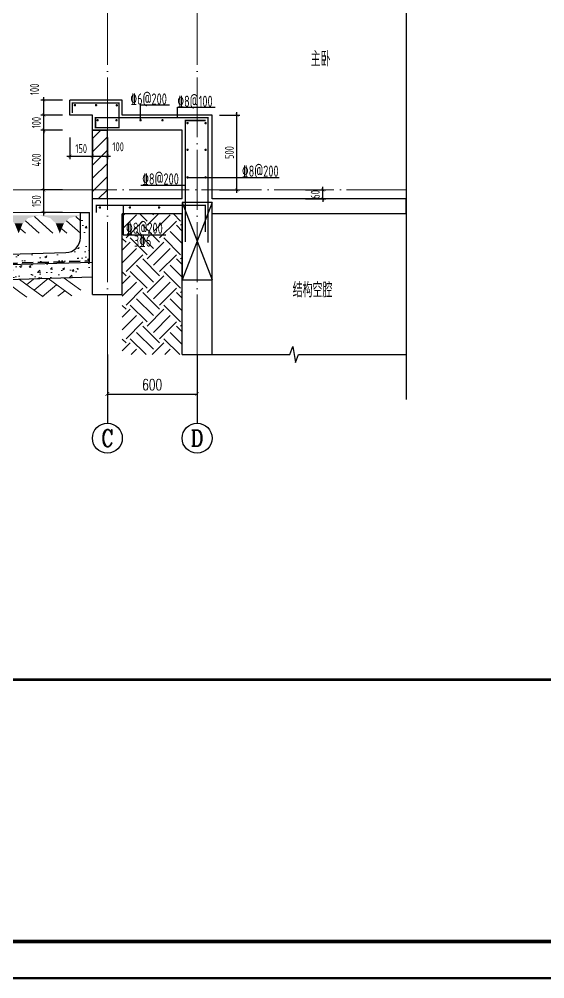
# Model space of a CAD drawing. Extents: x -655480 to 203344, y -294099 to 287156.
# Drawn here: x 31539 to 35053, y 118011 to 124426 of the extents above; entities that cross this region are included whole.
import ezdxf
from ezdxf.enums import TextEntityAlignment as Align

# ---------------------------------------------------------------- set-up
doc = ezdxf.new("R2010")
doc.units = 0
doc.header["$LTSCALE"] = 1000
doc.linetypes.add('DASH', pattern=[0.35, 0.25, -0.1])
doc.linetypes.add('DOTE', pattern=[2.42, 2, -0.2, 0.02, -0.2])
doc.layers.get('0').update_dxf_attribs({"linetype": 'CONTINUOUS'})
doc.layers.get('DEFPOINTS').update_dxf_attribs({"linetype": 'CONTINUOUS'})
for name, color, linetype in [('A-AXIS_TEXT', 7, 'CONTINUOUS'), ('AXIS', 3, 'CONTINUOUS'), ('COLUMN', 4, 'CONTINUOUS'), ('DIM', 2, 'CONTINUOUS'), ('DIM_SYMB', 3, 'CONTINUOUS'), ('PUB_TEXT', 2, 'CONTINUOUS'), ('REIN', 6, 'CONTINUOUS'), ('S-大样-砼线', 7, 'CONTINUOUS'), ('S-引出线', 40, 'CONTINUOUS'), ('TEXT', 2, 'CONTINUOUS'), ('WALL', 5, 'CONTINUOUS')]:
    doc.layers.add(name, color=color, linetype=linetype)
for name, color, linetype, lineweight in [('AXIS_TEXT', 7, 'CONTINUOUS', 20), ('DOTE', 19, 'DOTE', 9), ('PUB_HATCH', 8, 'CONTINUOUS', 9), ('图框', 9, 'CONTINUOUS', 18), ('填充', 251, 'CONTINUOUS', 5), ('立面-中轮廓线', 30, 'CONTINUOUS', 35), ('粉刷', 251, 'CONTINUOUS', 9)]:
    doc.layers.add(name, color=color, linetype=linetype, lineweight=lineweight)
doc.layers.add('yichutu', color=7, linetype='CONTINUOUS', true_color=0xffffff)
doc.styles.add('_TCH_AXIS', font='COMPLEX', dxfattribs={"bigfont": 'GBCBIG'})
doc.styles.add('_TCH_DIM_T3', font='SIMPLEX', dxfattribs={"width": 0.705882, "bigfont": 'GBCBIG'})
doc.styles.add('COMPLEX', font='COMPLEX')
doc.styles.add('TSSD_DIMENSION', font='Tssdeng.shx', dxfattribs={"width": 0.7, "bigfont": 'tssdchn.shx'})
doc.styles.add('TSSD_REIN', font='tssdeng.shx', dxfattribs={"width": 0.7, "height": 300, "bigfont": 'tssdchn.shx'})
doc.dimstyles.new('_TCH_ARCH&&25', dxfattribs={"dimtxt": 74.375, "dimasz": 25, "dimexe": 62.5, "dimexo": 75, "dimgap": 25, "dimtad": 1, "dimdec": 0, "dimzin": 0, "dimdsep": 46, "dimtxsty": '_TCH_DIM_T3', "dimblk": 'ARCHTICK', "dimcen": 0.09, "dimclrt": 7, "dimazin": 0, "dimtfac": 1, "dimtdec": 0, "dimtix": 1, "dimtmove": 2, "dimatfit": 3, "dimldrblk": 'ARCHTICK', "dimfxl": 1, "dimtolj": 1, "dimtzin": 0, "dimarcsym": 0})
doc.dimstyles.new('TSSD_20_20', dxfattribs={"dimtxt": 60, "dimasz": 20, "dimexe": 20, "dimexo": 50, "dimgap": 20, "dimtad": 1, "dimdec": 0, "dimzin": 0, "dimdsep": 46, "dimtxsty": 'TSSD_DIMENSION', "dimblk": 'ARCHTICK', "dimblk1": 'ARCHTICK', "dimblk2": 'ARCHTICK', "dimcen": 0, "dimdle": 20, "dimclrt": 7, "dimadec": 0, "dimazin": 0, "dimtfac": 1, "dimtdec": 0, "dimtix": 1, "dimtmove": 2, "dimatfit": 3, "dimfxl": 1, "dimtolj": 1, "dimtzin": 0, "dimarcsym": 0})
pattern_1 = [(50, (28072.99, 249033.25), (143.452037, -12.550427), [15, -165]), (355, (28072.99, 249033.25), (-27.750267, 150.438427), [12, -132]), (100.4514, (28084.94, 249032.2), (115.701876, 137.88791), [12.74804, -140.22842]), (46.1842, (28072.99, 249073.25), (213.44821, -33.1038), [22.5, -247.5]), (96.6356, (28090.77, 249070.5), (186.93254, 194.82357), [19.12206, -210.3426]), (351.1842, (28072.99, 249073.25), (186.93239, 194.82372), [18, -198]), (21, (28092.99, 249063.25), (119.38141, -80.52378), [15, -165]), (326, (28092.99, 249063.25), (48.663066, 145.03001), [12, -132]), (71.4514, (28102.93, 249056.54), (168.044526, 64.5061), [12.74804, -140.22842]), (37.5, (28072.986, 249033.25), (2.431971, 66.578771), [0, -130.4, 0, -134, 0, -132.5]), (7.5, (28072.986, 249033.25), (52.613907, 78.882342), [0, -76.4, 0, -127.4, 0, -50.5]), (327.5, (28028.386, 249033.25), (106.764487, -4.510974), [0, -50, 0, -156, 0, -207]), (317.5, (28008.39, 249033.25), (116.637234, 20.020996), [0, -65, 0, -103.6, 0, -147])]

# ---------------------------------------------------------------- blocks, each defined once
blk = doc.blocks.new('$LINEPAT$素土夯实')
at = {"color": 0}
for p, q in [((0, -210), (210, 0)), ((120, -300), (420, 0)), ((420, 0), (608, -188)), ((495, -300), (795, 0)), ((615, 0), (705, -90)), ((315, -105), (502, -293)), ((210, -210), (300, -300)), ((705, -300), (795, -210))]:
    blk.add_line(p, q, dxfattribs=at)
blk = doc.blocks.new('$LinePat$自然土壤')
at = {"color": 0}
for p, q in [((0, -90), (71, -19)), ((0, -300), (211, -89)), ((420, -300), (630, -90)), ((210, -300), (286, -224))]:
    blk.add_line(p, q, dxfattribs=at)
for points in [[(0, 0), (630, 0), (168, -45), (462, -45)], [(168, -45), (462, -45), (252, -132), (378, -132)], [(252, -132), (378, -132), (315, -300)]]:
    blk.add_solid(points, dxfattribs=at)
blk = doc.blocks.new('sanshui')
at = {"layer": '粉刷'}
h = blk.add_hatch(dxfattribs=at)
h.set_pattern_fill('混凝土', color=256, scale=20)
h.set_pattern_definition(pattern_1)
edge = h.paths.add_edge_path()
edge.add_line((346317.8, 427329.6), (346257.8, 427329.6))
edge.add_line((346257.8, 427329.6), (346257.8, 427160.3))
edge.add_arc((346157.8, 427160.3), 100, 271.71836, 360, ccw=False)
edge.add_line((346160.8, 427060.3), (345137.8, 427029.6))
edge.add_line((345137.8, 427029.6), (345137.8, 426969.6))
edge.add_line((345137.8, 426969.6), (346317.8, 427005))
edge.add_line((346317.8, 427005), (346317.8, 427329.6))
h = blk.add_hatch(dxfattribs=at)
h.set_pattern_fill('混凝土', color=256, scale=20)
h.set_pattern_definition(pattern_1)
h.paths.add_polyline_path([(346337.8, 426895.6), (346337.8, 426995.6), (345037.8, 426956.6), (345037.8, 426856.6)])
at = {"layer": 'COLUMN'}
for p, q in [((346257.8, 427329.6), (346317.8, 427329.6)), ((346257.8, 427160.3), (346257.8, 427329.6)), ((346317.8, 426995), (346317.8, 427329.6)), ((346160.8, 427060.3), (345137.8, 427029.6)), ((345137.8, 426959.6), (345137.8, 427029.6)), ((346338.1, 426995.6), (345037.8, 426956.6)), ((345037.8, 426856.6), (345037.8, 426956.6)), ((346338.1, 426895.6), (345037.8, 426856.6))]:
    blk.add_line(p, q, dxfattribs=at)
blk.add_arc((346157.8, 427160.3), 100, 271.71836, 0, dxfattribs=at)
at = {"layer": '立面-中轮廓线', "linetype": 'DASH', "ltscale": 0.3}
blk.add_lwpolyline([(345027.8, 426856.6), (345027.8, 426966.3), (346317.8, 427005)], dxfattribs=at)
at = {"layer": '粉刷'}
blk.add_line((344881.5, 427329.6), (346257.8, 427329.6), dxfattribs=at)
at = {"layer": '粉刷', "yscale": 0.4, "zscale": 0.4}
for name, p, xscale, rotation in [('$LinePat$自然土壤', (345156.8, 427309.6), -0.4369306507241237, 359.9999999999903), ('$LinePat$自然土壤', (345432, 427309.6), -0.4369306507241237, 359.9999999999903), ('$LinePat$自然土壤', (345707.3, 427309.6), -0.4369306507241237, 359.9999999999903), ('$LinePat$自然土壤', (345982.6, 427309.6), -0.4369306507241237, 359.9999999999903), ('$LinePat$自然土壤', (346257.8, 427309.6), -0.4369306507241237, 359.9999999999903), ('$LINEPAT$素土夯实', (346257.8, 426893.2), -0.5117605352322558, 1.718358001643932), ('$LINEPAT$素土夯实', (345444.5, 426868.8), -0.5117605352322558, 1.718358001643932), ('$LINEPAT$素土夯实', (345851.2, 426881), -0.5117605352322558, 1.718358001643932)]:
    blk.add_blockref(name, p, dxfattribs=dict(at, xscale=xscale, rotation=rotation))
blk = doc.blocks.new('GFDDDDRG')
at = {"layer": '图框'}
blk.add_lwpolyline([(923310, -107437), (923310, -159999), (893610, -159999), (893610, -107437)], close=True, dxfattribs=at)
blk.add_lwpolyline([(923310, -107437), (923310, -159999), (893610, -159999), (893610, -107437)], close=True, dxfattribs=at)
at = {"layer": '图框', "const_width": 50}
blk.add_lwpolyline([(894110, -159499), (922810, -159499), (922810, -108687), (894110, -108687)], close=True, dxfattribs=at)
at = {"layer": '图框', "const_width": 35}
blk.add_lwpolyline([(894110, -156002), (922810, -156002)], dxfattribs=at)
blk = doc.blocks.new('yct-1051-594-26275-14850-25-1002.0')
at = {"layer": 'yichutu', "color": 7, "true_color": 0xffffff}
blk.add_lwpolyline([(0, 0), (0, 14850), (26275, 14850), (26275, 0)], close=True, dxfattribs=at)
blk = doc.blocks.new('_ArchTick')
at = {"color": 0, "linetype": 'ByBlock', "const_width": 0.15}
blk.add_lwpolyline([(-0.5, -0.5), (0.5, 0.5)], dxfattribs=at)
blk = doc.blocks.new('*D2806')
at = {"layer": 'AXIS', "color": 0, "lineweight": -2, "transparency": 16777216}
for p, q in [((32128.6, 122109.6), (32128.6, 121858)), ((32728.6, 122109.6), (32728.6, 121858)), ((32128.6, 121920.5), (32728.6, 121920.5))]:
    blk.add_line(p, q, dxfattribs=at)
at = {"layer": 'DEFPOINTS', "color": 0, "transparency": 16777216}
for p in [(32128.6, 122184.6), (32728.6, 122184.6), (32728.6, 121920.5)]:
    blk.add_point(p, dxfattribs=at)
at = {"layer": 'AXIS', "color": 0, "lineweight": -2, "transparency": 16777216, "xscale": 25, "yscale": 25, "zscale": 25, "rotation": 180}
blk.add_blockref('_ArchTick', (32128.6, 121920.5), dxfattribs=at)
at = {"layer": 'AXIS', "color": 0, "lineweight": -2, "transparency": 16777216, "xscale": 25, "yscale": 25, "zscale": 25}
blk.add_blockref('_ArchTick', (32728.6, 121920.5), dxfattribs=at)
at = {"layer": 'AXIS', "color": 7, "transparency": 16777216, "insert": (32428.6, 121982.7), "char_height": 74.38, "attachment_point": 5, "style": '_TCH_DIM_T3'}
blk.add_mtext('\\A1;600', dxfattribs=at)
blk = doc.blocks.new('_AXISO')
blk.add_circle((0, 0), 0.5)
at = {"layer": 'A-AXIS_TEXT', "style": 'COMPLEX', "width": 1.041667}
blk.add_attdef('A', text='', height=0.56, dxfattribs=at).set_placement((-0.25, -0.28), (0.25, -0.28), align=Align.FIT)
blk = doc.blocks.new('A$C0D001929')
at = {"layer": 'REIN', "const_width": 9}
for points in [[(4.5, 1114), (4.5, 1181.3), (316.6, 1181.3), (316.6, 1015.2), (159.3, 1015.2), (159.3, 1082.5), (911.9, 1082.5), (911.9, 247.5)], [(165.3, 447.6), (165.3, 497.9), (893.7, 497.9), (893.7, 318.4)]]:
    blk.add_lwpolyline(points, dxfattribs=at)
at = {"layer": 'REIN', "const_width": 8}
for points in [[(17.7, 1166.6, 1), (25.7, 1166.6, 1)], [(159.3, 1166.6, 1), (167.3, 1166.6, 1)], [(297.5, 1165.7, 1), (305.5, 1165.7, 1)], [(169.5, 1065.8, 1), (177.5, 1065.8, 1)], [(295.4, 1065.8, 1), (303.4, 1065.8, 1)], [(456.9, 1065.8, 1), (464.9, 1065.8, 1)], [(602.9, 1065.8, 1), (610.9, 1065.8, 1)], [(770.5, 1046.6, 1), (778.5, 1046.6, 1)], [(891.3, 1046.6, 1), (899.3, 1046.6, 1)], [(770.5, 868.2, 1), (778.5, 868.2, 1)], [(891.3, 868.2, 1), (899.3, 868.2, 1)], [(770.5, 684.1, 1), (778.5, 684.1, 1)], [(891.3, 684.1, 1), (899.3, 684.1, 1)], [(184.7, 482.8, 1), (192.7, 482.8, 1)], [(385.2, 482.8, 1), (393.2, 482.8, 1)], [(580.4, 482.8, 1), (588.4, 482.8, 1)]]:
    blk.add_lwpolyline(points, format="xyb", close=True, dxfattribs=at)
at = {"layer": 'REIN'}
blk.add_lwpolyline([(760.8, 253.1, 9, 9, 0), (760.8, 1064.2, 9, 9, 0), (895.5, 1064.2, 9, 9, 0)], format="xyseb", dxfattribs=at)
at = {"layer": 'S-大样-砼线'}
for p, q in [((738.6, 515), (938.6, 0)), ((938.6, 515), (738.6, 0))]:
    blk.add_line(p, q, dxfattribs=at)
blk.add_lwpolyline([(938.6, 515), (738.6, 515), (738.6, 0), (938.6, 0)], close=True, dxfattribs=at)
at = {"layer": 'S-引出线'}
for p, q in [((460.9, 1065.8), (460.9, 1168.9)), ((460.9, 1168.9), (653.1, 1168.9)), ((774.5, 684.1), (1386.4, 684.1)), ((463.5, 631), (760.8, 631)), ((343.6, 497.9), (343.6, 299.7)), ((343.6, 299.7), (628.8, 299.7))]:
    blk.add_line(p, q, dxfattribs=at)
blk.add_lwpolyline([(707.5, 1082.5), (707.5, 1153.3), (958.6, 1153.3)], dxfattribs=at)
at = {"layer": 'TEXT', "style": 'TSSD_REIN', "width": 0.7}
for s, p in [('%%1326@200', (393, 1170.4)), ('%%1328@100', (706.5, 1154.9)), ('%%1328@200', (1138.3, 688.2)), ('%%1328@200', (471.5, 636)), ('%%1328@200', (364, 306.8)), ('3%%1326', (416.3, 221))]:
    blk.add_text(s, height=75, rotation=0, dxfattribs=at).set_placement(p)
blk = doc.blocks.new('20210902.15310509')
at = {"layer": 'DOTE', "color": 1, "linetype": 'DOTE', "ltscale": 0.2}
for p, q in [((79213.2, -133245.9), (79213.2, -115565.9)), ((79813.2, -133245.9), (79813.2, -115565.9)), ((81211.7, -132145.9), (78043, -132145.9))]:
    blk.add_line(p, q, dxfattribs=at)
blk = doc.blocks.new('*D2664')
at = {"layer": 'DEFPOINTS', "color": 0, "transparency": 16777216}
for p in [(18904.9, 85276), (19070.8, 85276), (18904.9, 85216)]:
    blk.add_point(p, dxfattribs=at)
at = {"layer": 'DIM', "color": 0, "lineweight": -2, "transparency": 16777216}
for p, q in [((18954.9, 85276), (19090.8, 85276)), ((19070.8, 85276), (19070.8, 85296)), ((19070.8, 85216), (19070.8, 85276)), ((18954.9, 85216), (19090.8, 85216)), ((19070.8, 85216), (19070.8, 85196))]:
    blk.add_line(p, q, dxfattribs=at)
at = {"layer": 'DIM', "color": 0, "lineweight": -2, "transparency": 16777216, "xscale": 20, "yscale": 20, "zscale": 20}
for p, rotation in [((19070.8, 85276), 270), ((19070.8, 85216), 90)]:
    blk.add_blockref('_ArchTick', p, dxfattribs=dict(at, rotation=rotation))
at = {"layer": 'DIM', "color": 7, "transparency": 16777216, "insert": (19020.8, 85246), "char_height": 60, "attachment_point": 5, "rotation": 90, "style": 'TSSD_DIMENSION'}
blk.add_mtext('\\A1;60', dxfattribs=at)
blk = doc.blocks.new('*D2677')
at = {"layer": 'DEFPOINTS', "color": 0, "transparency": 16777216}
for p in [(17380.6, 85676), (17530.6, 85676), (17530.6, 85502.3)]:
    blk.add_point(p, dxfattribs=at)
at = {"layer": 'DIM', "color": 0, "lineweight": -2, "transparency": 16777216}
for p, q in [((17380.6, 85626), (17380.6, 85482.3)), ((17530.6, 85626), (17530.6, 85482.3)), ((17360.6, 85502.3), (17550.6, 85502.3))]:
    blk.add_line(p, q, dxfattribs=at)
at = {"layer": 'DIM', "color": 0, "lineweight": -2, "transparency": 16777216, "xscale": 20, "yscale": 20, "zscale": 20, "rotation": 180}
blk.add_blockref('_ArchTick', (17380.6, 85502.3), dxfattribs=at)
at = {"layer": 'DIM', "color": 0, "lineweight": -2, "transparency": 16777216, "xscale": 20, "yscale": 20, "zscale": 20}
blk.add_blockref('_ArchTick', (17530.6, 85502.3), dxfattribs=at)
at = {"layer": 'DIM', "color": 7, "transparency": 16777216, "insert": (17455.6, 85552.3), "char_height": 60, "attachment_point": 5, "style": 'TSSD_DIMENSION'}
blk.add_mtext('\\A1;150', dxfattribs=at)
blk = doc.blocks.new('*D2678')
at = {"layer": 'DEFPOINTS', "color": 0, "transparency": 16777216}
for p in [(17530.6, 85676), (17630.6, 85676), (17630.6, 85502.3)]:
    blk.add_point(p, dxfattribs=at)
at = {"layer": 'DIM', "color": 0, "lineweight": -2, "transparency": 16777216}
for p, q in [((17530.6, 85626), (17530.6, 85482.3)), ((17630.6, 85626), (17630.6, 85482.3)), ((17510.6, 85502.3), (17650.6, 85502.3))]:
    blk.add_line(p, q, dxfattribs=at)
at = {"layer": 'DIM', "color": 0, "lineweight": -2, "transparency": 16777216, "xscale": 20, "yscale": 20, "zscale": 20, "rotation": 180}
blk.add_blockref('_ArchTick', (17530.6, 85502.3), dxfattribs=at)
at = {"layer": 'DIM', "color": 0, "lineweight": -2, "transparency": 16777216, "xscale": 20, "yscale": 20, "zscale": 20}
blk.add_blockref('_ArchTick', (17630.6, 85502.3), dxfattribs=at)
at = {"layer": 'DIM', "color": 7, "transparency": 16777216, "insert": (17703.1, 85564.5), "char_height": 60, "attachment_point": 5, "style": 'TSSD_DIMENSION'}
blk.add_mtext('\\A1;100', dxfattribs=at)
blk = doc.blocks.new('*D2679')
at = {"layer": 'DEFPOINTS', "color": 0, "transparency": 16777216}
for p in [(17206, 85876), (17380.6, 85876), (17380.6, 85776)]:
    blk.add_point(p, dxfattribs=at)
at = {"layer": 'DIM', "color": 0, "lineweight": -2, "transparency": 16777216}
for p, q in [((17206, 85756), (17206, 85896)), ((17330.6, 85876), (17186, 85876)), ((17330.6, 85776), (17186, 85776))]:
    blk.add_line(p, q, dxfattribs=at)
at = {"layer": 'DIM', "color": 0, "lineweight": -2, "transparency": 16777216, "xscale": 20, "yscale": 20, "zscale": 20}
for p, rotation in [((17206, 85876), 90), ((17206, 85776), 270)]:
    blk.add_blockref('_ArchTick', p, dxfattribs=dict(at, rotation=rotation))
at = {"layer": 'DIM', "color": 7, "transparency": 16777216, "insert": (17143.8, 85948.4), "char_height": 60, "attachment_point": 5, "rotation": 90, "style": 'TSSD_DIMENSION'}
blk.add_mtext('\\A1;100', dxfattribs=at)
blk = doc.blocks.new('*D2680')
at = {"layer": 'DEFPOINTS', "color": 0, "transparency": 16777216}
for p in [(17206, 85776), (17380.6, 85776), (17380.6, 85676)]:
    blk.add_point(p, dxfattribs=at)
at = {"layer": 'DIM', "color": 0, "lineweight": -2, "transparency": 16777216}
for p, q in [((17330.6, 85776), (17186, 85776)), ((17206, 85776), (17206, 85796)), ((17206, 85676), (17206, 85776)), ((17330.6, 85676), (17186, 85676)), ((17206, 85676), (17206, 85656))]:
    blk.add_line(p, q, dxfattribs=at)
at = {"layer": 'DIM', "color": 0, "lineweight": -2, "transparency": 16777216, "xscale": 20, "yscale": 20, "zscale": 20}
for p, rotation in [((17206, 85776), 270), ((17206, 85676), 90)]:
    blk.add_blockref('_ArchTick', p, dxfattribs=dict(at, rotation=rotation))
at = {"layer": 'DIM', "color": 7, "transparency": 16777216, "insert": (17156, 85726), "char_height": 60, "attachment_point": 5, "rotation": 90, "style": 'TSSD_DIMENSION'}
blk.add_mtext('\\A1;100', dxfattribs=at)
blk = doc.blocks.new('*D2681')
at = {"layer": 'DEFPOINTS', "color": 0, "transparency": 16777216}
for p in [(17206, 85276), (17380.6, 85276), (17380.6, 85126)]:
    blk.add_point(p, dxfattribs=at)
at = {"layer": 'DIM', "color": 0, "lineweight": -2, "transparency": 16777216}
for p, q in [((17330.6, 85276), (17186, 85276)), ((17206, 85106), (17206, 85296)), ((17330.6, 85126), (17186, 85126))]:
    blk.add_line(p, q, dxfattribs=at)
at = {"layer": 'DIM', "color": 0, "lineweight": -2, "transparency": 16777216, "xscale": 20, "yscale": 20, "zscale": 20}
for p, rotation in [((17206, 85276), 90), ((17206, 85126), 270)]:
    blk.add_blockref('_ArchTick', p, dxfattribs=dict(at, rotation=rotation))
at = {"layer": 'DIM', "color": 7, "transparency": 16777216, "insert": (17156, 85201), "char_height": 60, "attachment_point": 5, "rotation": 90, "style": 'TSSD_DIMENSION'}
blk.add_mtext('\\A1;150', dxfattribs=at)
blk = doc.blocks.new('*D2682')
at = {"layer": 'DEFPOINTS', "color": 0, "transparency": 16777216}
for p in [(18330.6, 85776), (18496.6, 85776), (18330.6, 85276)]:
    blk.add_point(p, dxfattribs=at)
at = {"layer": 'DIM', "color": 0, "lineweight": -2, "transparency": 16777216}
for p, q in [((18380.6, 85776), (18516.6, 85776)), ((18496.6, 85256), (18496.6, 85796)), ((18380.6, 85276), (18516.6, 85276))]:
    blk.add_line(p, q, dxfattribs=at)
at = {"layer": 'DIM', "color": 0, "lineweight": -2, "transparency": 16777216, "xscale": 20, "yscale": 20, "zscale": 20}
for p, rotation in [((18496.6, 85776), 90), ((18496.6, 85276), 270)]:
    blk.add_blockref('_ArchTick', p, dxfattribs=dict(at, rotation=rotation))
at = {"layer": 'DIM', "color": 7, "transparency": 16777216, "insert": (18446.6, 85526), "char_height": 60, "attachment_point": 5, "rotation": 90, "style": 'TSSD_DIMENSION'}
blk.add_mtext('\\A1;500', dxfattribs=at)
blk = doc.blocks.new('*D2683')
at = {"layer": 'DEFPOINTS', "color": 0, "transparency": 16777216}
for p in [(17206, 85676), (17380.6, 85676), (17380.6, 85276)]:
    blk.add_point(p, dxfattribs=at)
at = {"layer": 'DIM', "color": 0, "lineweight": -2, "transparency": 16777216}
for p, q in [((17330.6, 85676), (17186, 85676)), ((17206, 85256), (17206, 85696)), ((17330.6, 85276), (17186, 85276))]:
    blk.add_line(p, q, dxfattribs=at)
at = {"layer": 'DIM', "color": 0, "lineweight": -2, "transparency": 16777216, "xscale": 20, "yscale": 20, "zscale": 20}
for p, rotation in [((17206, 85676), 90), ((17206, 85276), 270)]:
    blk.add_blockref('_ArchTick', p, dxfattribs=dict(at, rotation=rotation))
at = {"layer": 'DIM', "color": 7, "transparency": 16777216, "insert": (17156, 85476), "char_height": 60, "attachment_point": 5, "rotation": 90, "style": 'TSSD_DIMENSION'}
blk.add_mtext('\\A1;400', dxfattribs=at)
blk = doc.blocks.new('20210902.15332757')
at = {"layer": 'DIM'}
for base, p1, p2, angle, picture, middle in [((78135.2, -132475.9), (78309.8, -132575.9), (78309.8, -132475.9), 90, '*D2679', (78073, -132403.5)), ((78559.8, -132849.6), (78459.8, -132675.9), (78559.8, -132675.9), 0, '*D2678', (78632.2, -132787.4))]:
    dim = blk.add_linear_dim(base=base, p1=p1, p2=p2, angle=angle, dimstyle='TSSD_20_20', dxfattribs=at)
    dim.commit()
    dim.dimension.update_dxf_attribs({"geometry": picture, "text_midpoint": middle, "dimtype": 129, "insert": (60929.1, -218351.9)})
for p1, p2, distance, picture, middle in [((78309.8, -132675.9), (78309.8, -132575.9), 174.6, '*D2680', (78085.2, -132625.9)), ((79259.8, -133075.9), (79259.8, -132575.9), -166, '*D2682', (79375.7, -132825.9)), ((78309.8, -133075.9), (78309.8, -132675.9), 174.6, '*D2683', (78085.2, -132875.9)), ((78309.8, -132675.9), (78459.8, -132675.9), -173.7, '*D2677', (78384.8, -132799.6)), ((78309.8, -133225.9), (78309.8, -133075.9), 174.6, '*D2681', (78085.2, -133150.9)), ((79834, -133135.9), (79834, -133075.9), -166, '*D2664', (79950, -133105.9))]:
    dim = blk.add_aligned_dim(p1=p1, p2=p2, distance=distance, dimstyle='TSSD_20_20', dxfattribs=at)
    dim.commit()
    dim.dimension.update_dxf_attribs({"geometry": picture, "text_midpoint": middle, "insert": (60929.1, -218351.9)})

msp = doc.modelspace()

# ---------------------------------------------------------------- hatches: boundary and pattern name
at = {"layer": 'PUB_HATCH'}
h = msp.add_hatch(dxfattribs=at)
h.set_pattern_fill('普通砖', color=256, scale=25, style=0)
h.set_pattern_definition([(45, (-512502.044, 291772.47), (-44.1941915, 44.1941915), [])])
h.paths.add_polyline_path([(32028.55, 123224.56), (32128.55, 123224.56), (32128.55, 123684.56), (32028.55, 123684.56)])
at = {"layer": '填充'}
h = msp.add_hatch(dxfattribs=at)
h.set_pattern_fill('EARTH', color=250, scale=50, angle=45, style=0)
h.set_pattern_definition([(45, (-1082869.72, -333008.81), (0, 224.506403), [158.75, -158.75]), (45, (-1082911.81, -332966.72), (0, 224.506403), [158.75, -158.75]), (45, (-1082953.91, -332924.62), (0, 224.506403), [158.75, -158.75]), (135, (-1082953.91, -332896.56), (-224.506403, 0), [158.75, -158.75]), (135, (-1082911.81, -332854.46), (-224.506403, 0), [158.75, -158.75]), (135, (-1082869.72, -332812.37), (-224.506403, 0), [158.75, -158.75])])
h.paths.add_polyline_path([(32628.55, 122184.56), (32628.55, 123124.57), (32228.55, 123124.55), (32228.55, 122184.56)])

# ---------------------------------------------------------------- linework, layer by layer
at = {"layer": 'AXIS'}
for p, q in [((32128.52, 122184.56), (32128.52, 121725.17)), ((32728.52, 122184.56), (32728.52, 121725.17))]:
    msp.add_line(p, q, dxfattribs=at)
at = {"layer": 'DIM_SYMB'}
for points in [[(34127.08, 139264.56), (34127.08, 130602.68), (34179.58, 130583.58), (34074.58, 130565.06), (34127.08, 130546.43), (34127.08, 121884.56)], [(32628.55, 122184.56), (33349.69, 122184.56), (33368.8, 122237.06), (33387.31, 122132.06), (33405.94, 122184.56), (34127.08, 122184.56)]]:
    msp.add_lwpolyline(points, dxfattribs=at)
at = {"layer": 'WALL'}
for p, q in [((32228.55, 123884.56), (31878.55, 123884.56)), ((31878.55, 123784.56), (31878.55, 123884.56)), ((32228.55, 123784.56), (32228.55, 123884.56)), ((32028.55, 123784.56), (31878.55, 123784.56)), ((32028.55, 123684.56), (32028.55, 123784.56)), ((32828.55, 123784.56), (32228.55, 123784.56)), ((32828.55, 123224.56), (32828.55, 123784.56)), ((32135.24, 123684.56), (32028.55, 123684.56)), ((32028.55, 123224.56), (32028.55, 123684.56)), ((32028.55, 123684.56), (32128.55, 123684.56)), ((32128.55, 123224.56), (32128.55, 123684.56)), ((32628.55, 123684.56), (32135.24, 123684.56)), ((32628.55, 123224.56), (32628.55, 123684.56)), ((32028.55, 122584.56), (32028.55, 123224.56)), ((32628.55, 123224.56), (32028.55, 123224.56)), ((34127.08, 123224.56), (32828.55, 123224.56)), ((34127.08, 123124.56), (34127.08, 123224.56)), ((32228.55, 122584.56), (32228.55, 123124.56)), ((32628.55, 123124.56), (32228.55, 123124.56)), ((32628.55, 122184.56), (32628.55, 123124.56)), ((34127.08, 123124.56), (32828.55, 123124.56)), ((32828.55, 122184.56), (32828.55, 123124.56)), ((32028.55, 122584.56), (32228.55, 122584.56)), ((32628.55, 122184.56), (32828.55, 122184.56))]:
    msp.add_line(p, q, dxfattribs=at)

# ---------------------------------------------------------------- block references
at = {"xscale": 0.5, "yscale": 0.5, "zscale": 0.5}
msp.add_blockref('GFDDDDRG', (-419176.43, 198011.07), dxfattribs=at)
msp.add_blockref('sanshui', (-314309.57, -304195.07))
at = {"layer": 'AXIS'}
ref = msp.add_blockref('_AXISO', (32128.52, 121625.17), dxfattribs=dict(at, xscale=200, yscale=200, zscale=200))
ref.add_attrib('A', 'C', dxfattribs={"layer": 'AXIS_TEXT', "height": 113.92, "style": '_TCH_AXIS'}).set_placement((32087.84, 121568.2), (32169.21, 121568.2), align=Align.FIT)
ref = msp.add_blockref('_AXISO', (32728.52, 121625.17), dxfattribs=dict(at, xscale=200, yscale=200, zscale=200))
ref.add_attrib('A', 'D', dxfattribs={"layer": 'AXIS_TEXT', "height": 108.81, "style": '_TCH_AXIS'}).set_placement((32684.48, 121570.76), (32772.57, 121570.76), align=Align.FIT)
at = {"layer": 'DIM'}
msp.add_blockref('20210902.15332757', (-46431.23, 256360.45), dxfattribs=at)
at = {"layer": 'DOTE'}
msp.add_blockref('20210902.15310509', (-47084.63, 255430.45), dxfattribs=at)
at = {"layer": 'TEXT'}
msp.add_blockref('A$C0D001929', (31889.92, 122684.57), dxfattribs=at)
at = {"layer": 'yichutu', "rotation": 270}
msp.add_blockref('yct-1051-594-26275-14850-25-1002.0', (27628.46, 144292.59), dxfattribs=at)

# ---------------------------------------------------------------- texts
at = {"layer": 'PUB_TEXT', "style": 'TSSD_REIN', "width": 0.7}
for s, p in [('主卧', (33487.77, 124110.18)), ('结构空腔', (33367.57, 122565.98))]:
    msp.add_text(s, height=100, dxfattribs=at).set_placement(p)

# ---------------------------------------------------------------- dimensions: what is measured, and where the dimension line sits
at = {"layer": 'AXIS'}
dim = msp.add_aligned_dim(p1=(32128.55, 122184.56), p2=(32728.55, 122184.56), distance=-264.03, dimstyle='_TCH_ARCH&&25', dxfattribs=at)
dim.commit()
dim.dimension.update_dxf_attribs({"geometry": '*D2806', "text_midpoint": (32428.55, 121982.71)})

doc.saveas('drawing.dxf')
